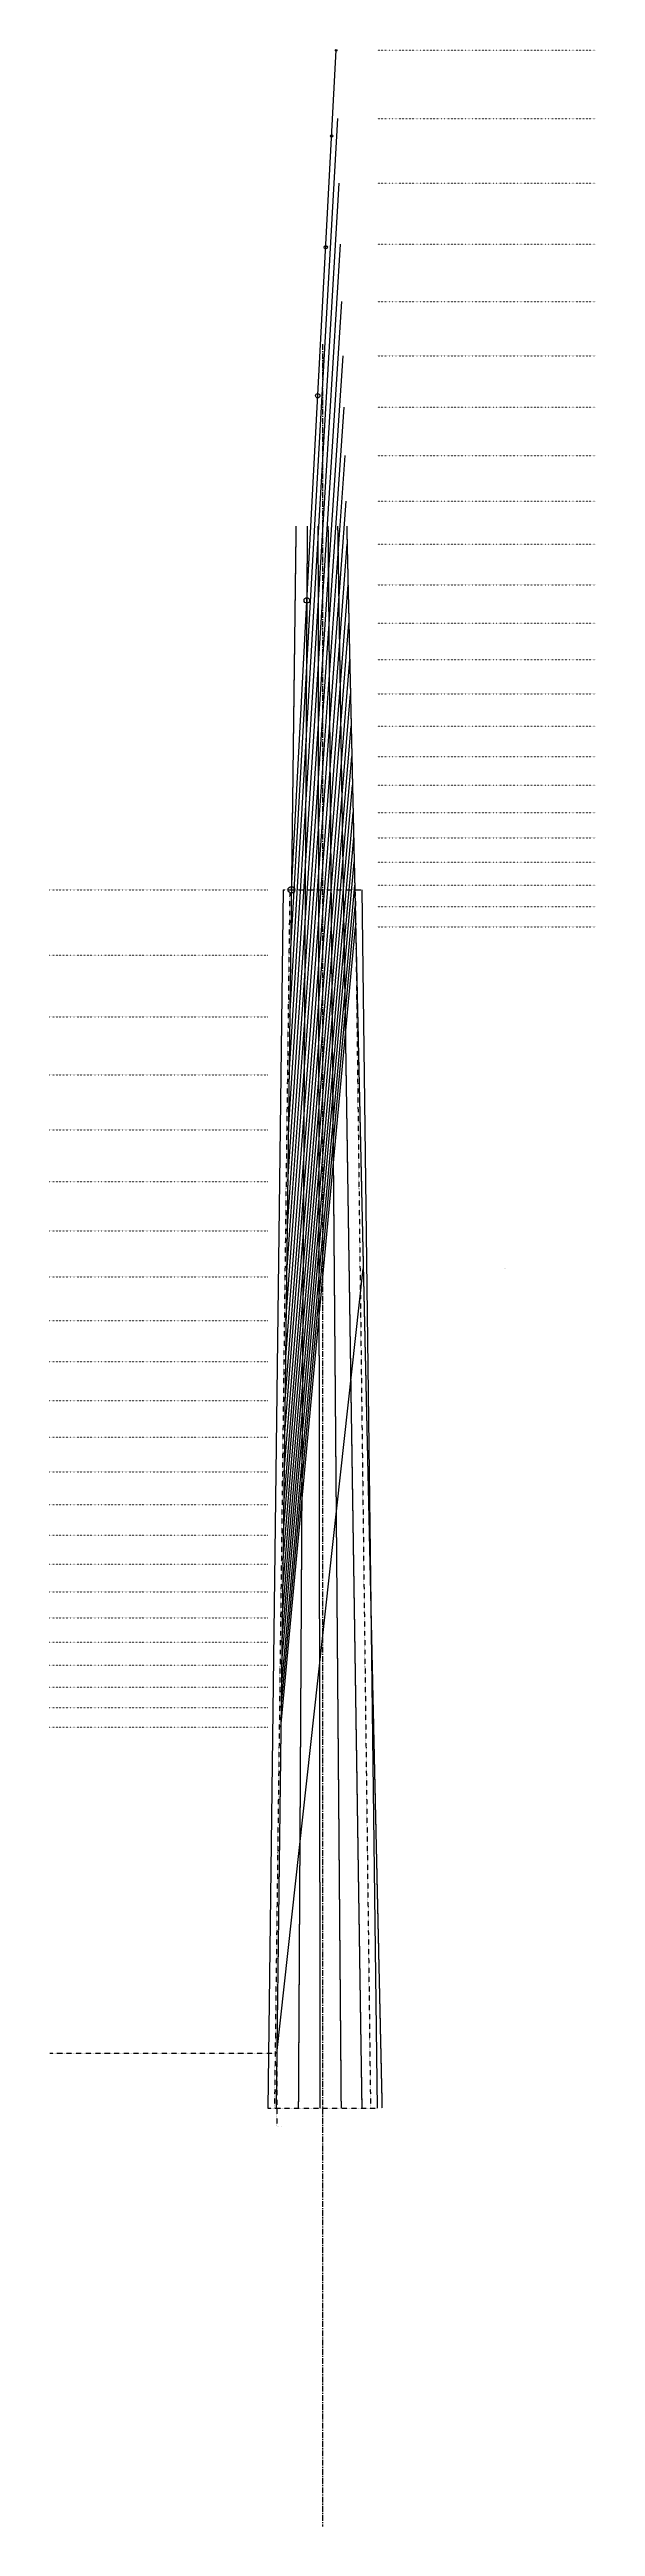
# Model space of a CAD drawing. Header units: millimetres. Extents: x 0 to 300, y -150 to 1212.
import ezdxf

# ---------------------------------------------------------------- set-up
doc = ezdxf.new("R2010")
doc.units = ezdxf.units.MM
for name, pattern in [('CENTER', [5.08, 3.175, -0.635, 0.635, -0.635]), ('DASHED', [1.524, 1.27, -0.254]), ('DASHED2', [0.762, 0.635, -0.127]), ('DOT', [0.508, 0, -0.508]), ('DOT2', [0.254, 0, -0.254])]:
    doc.linetypes.add(name, pattern=pattern)
doc.styles.add('OpenSans', font='OpenSans-Regular.ttf')

msp = doc.modelspace()

# ---------------------------------------------------------------- linework, layer by layer
for p, q in [((132.9, 750), (157.5, 1211.6)), ((132.5, 714.1), (158.4, 1174)), ((132, 680.2), (159.1, 1138.5)), ((131.6, 648.2), (159.9, 1105)), ((131.3, 618), (160.6, 1073.4)), ((130.9, 589.5), (161.3, 1043.5)), ((130.6, 562.5), (161.9, 1015.3)), ((130.2, 537.1), (162.5, 988.7)), ((129.9, 513.2), (163, 963.6)), ((129.6, 490.5), (163.6, 940)), ((129.4, 469.2), (164.1, 917.6)), ((129.1, 449), (164.5, 896.5)), ((128.9, 430), (165, 876.6)), ((128.7, 412), (165.4, 857.8)), ((128.4, 395.1), (165.8, 840)), ((128.2, 379.1), (166.2, 823.3)), ((128.1, 364), (166.5, 807.5)), ((127.9, 349.7), (166.8, 792.5)), ((127.7, 336.3), (167.2, 778.5)), ((127.5, 323.6), (167.4, 765.2)), ((128.4, 750), (120, 80)), ((127.4, 311.6), (167.7, 752.6)), ((171.6, 750), (180, 80)), ((127.2, 300.3), (168, 740.8)), ((127.1, 289.6), (168.2, 729.6)), ((124.9, 110), (172.4, 541.6)), ((124.9, 110), (172.4, 541.6))]:
    msp.add_line(p, q)
at = {"linetype": 'DOT'}
for p, q in [((180, 1211.6), (300, 1211.6)), ((180, 1174), (300, 1174)), ((180, 1138.5), (300, 1138.5)), ((180, 1105), (300, 1105)), ((180, 1073.4), (300, 1073.4)), ((180, 1043.5), (300, 1043.5)), ((180, 1015.3), (300, 1015.3)), ((180, 988.7), (300, 988.7)), ((180, 963.6), (300, 963.6)), ((180, 940), (300, 940)), ((180, 917.6), (300, 917.6)), ((180, 896.5), (300, 896.5)), ((180, 876.6), (300, 876.6)), ((180, 857.8), (300, 857.8)), ((180, 840), (300, 840)), ((180, 823.3), (300, 823.3)), ((180, 807.5), (300, 807.5)), ((180, 792.5), (300, 792.5)), ((180, 778.5), (300, 778.5)), ((180, 765.2), (300, 765.2)), ((0, 750), (120, 750)), ((180, 752.6), (300, 752.6)), ((180, 740.8), (300, 740.8)), ((180, 729.6), (300, 729.6)), ((0, 714.1), (120, 714.1)), ((0, 680.2), (120, 680.2)), ((0, 648.2), (120, 648.2)), ((0, 618), (120, 618)), ((0, 589.5), (120, 589.5)), ((0, 562.5), (120, 562.5)), ((0, 537.1), (120, 537.1)), ((0, 513.2), (120, 513.2)), ((0, 490.5), (120, 490.5)), ((0, 469.2), (120, 469.2)), ((0, 449), (120, 449)), ((0, 430), (120, 430)), ((0, 412), (120, 412)), ((0, 395.1), (120, 395.1)), ((0, 379.1), (120, 379.1)), ((0, 364), (120, 364)), ((0, 349.7), (120, 349.7)), ((0, 336.3), (120, 336.3)), ((0, 323.6), (120, 323.6)), ((0, 311.6), (120, 311.6)), ((0, 300.3), (120, 300.3)), ((0, 289.6), (120, 289.6))]:
    msp.add_line(p, q, dxfattribs=at)
at = {"linetype": 'CENTER'}
msp.add_line((150, 1050), (150, -150), dxfattribs=at)
at = {"linetype": 'DASHED'}
for p, q in [((135.4, 950), (124.5, 80)), ((141.6, 950), (136.7, 80)), ((147.5, 950), (148.6, 80)), ((153, 950), (160.2, 80)), ((158.3, 950), (171.6, 80)), ((163.3, 950), (182.7, 80))]:
    msp.add_line(p, q, dxfattribs=at)
at = {"linetype": 'DASHED2'}
for p, q in [((135.4, 950), (124.5, 80)), ((141.6, 950), (136.7, 80)), ((147.5, 950), (148.6, 80)), ((153, 950), (160.2, 80)), ((158.3, 950), (171.6, 80)), ((163.3, 950), (182.7, 80))]:
    msp.add_line(p, q, dxfattribs=at)
at = {"linetype": 'DOT2'}
for p, q in [((132, 750), (123.6, 80)), ((128.4, 750), (171.6, 750)), ((168, 750), (176.4, 80)), ((124.9, 110), (0, 110)), ((124.9, 110), (124.9, 70)), ((120, 80), (180, 80))]:
    msp.add_line(p, q, dxfattribs=at)
for centre, radius in [((157.5, 1211.6), 0.432), ((155, 1164.5), 0.635), ((151.8, 1103.3), 0.864), ((147.4, 1021.6), 1.17), ((141.4, 909.1), 1.52), ((132.9, 750), 1.83)]:
    msp.add_circle(centre, radius)

# ---------------------------------------------------------------- texts
at = {"char_height": 0.1, "attachment_point": 1, "style": 'OpenSans'}
for s, insert in [('0 : -461.574 mm', (260, 1211.6)), ('1 : -423.97 mm', (260, 1174)), ('2 : -388.476 mm', (260, 1138.5)), ('3 : -354.975 mm', (260, 1105)), ('4 : -323.354 mm', (260, 1073.4)), ('5 : -293.507 mm', (260, 1043.5)), ('6 : -265.336 mm', (260, 1015.3)), ('7 : -238.746 mm', (260, 988.7)), ('8 : -213.648 mm', (260, 963.6)), ('9 : -189.959 mm', (260, 940)), ('10 : -167.599 mm', (260, 917.6)), ('11 : -146.494 mm', (260, 896.5)), ('12 : -126.574 mm', (260, 876.6)), ('13 : -107.772 mm', (260, 857.8)), ('14 : -90.025 mm', (260, 840)), ('15 : -73.275 mm', (260, 823.3)), ('16 : -57.464 mm', (260, 807.5)), ('17 : -42.541 mm', (260, 792.5)), ('18 : -28.455 mm', (260, 778.5)), ('19 : -15.16 mm', (260, 765.2)), ('0 : 0.0 mm', (50, 750)), ('20 : -2.611 mm', (260, 752.6)), ('21 : 9.234 mm', (260, 740.8)), ('22 : 20.413 mm', (260, 729.6)), ('1 : 35.92 mm', (50, 714.1)), ('2 : 69.825 mm', (50, 680.2)), ('3 : 101.826 mm', (50, 648.2)), ('4 : 132.032 mm', (50, 618)), ('5 : 160.542 mm', (50, 589.5)), ('6 : 187.452 mm', (50, 562.5)), ('7 : 212.851 mm', (50, 537.1)), ('208.43 mm', (250, 541.6)), ('8 : 236.825 mm', (50, 513.2)), ('9 : 259.454 mm', (50, 490.5)), ('10 : 280.812 mm', (50, 469.2)), ('11 : 300.972 mm', (50, 449)), ('12 : 320.0 mm', (50, 430)), ('13 : 337.96 mm', (50, 412)), ('14 : 354.912 mm', (50, 395.1)), ('15 : 370.913 mm', (50, 379.1)), ('16 : 386.016 mm', (50, 364)), ('17 : 400.271 mm', (50, 349.7)), ('18 : 413.726 mm', (50, 336.3)), ('19 : 426.426 mm', (50, 323.6)), ('20 : 438.413 mm', (50, 311.6)), ('21 : 449.727 mm', (50, 300.3)), ('22 : 460.406 mm', (50, 289.6)), ('640.0 mm', (50, 110)), ('Puente con entonación/Intonated Bridge', (124.9, 70))]:
    msp.add_mtext(s, dxfattribs=dict(at, insert=insert))

doc.saveas('drawing.dxf')
